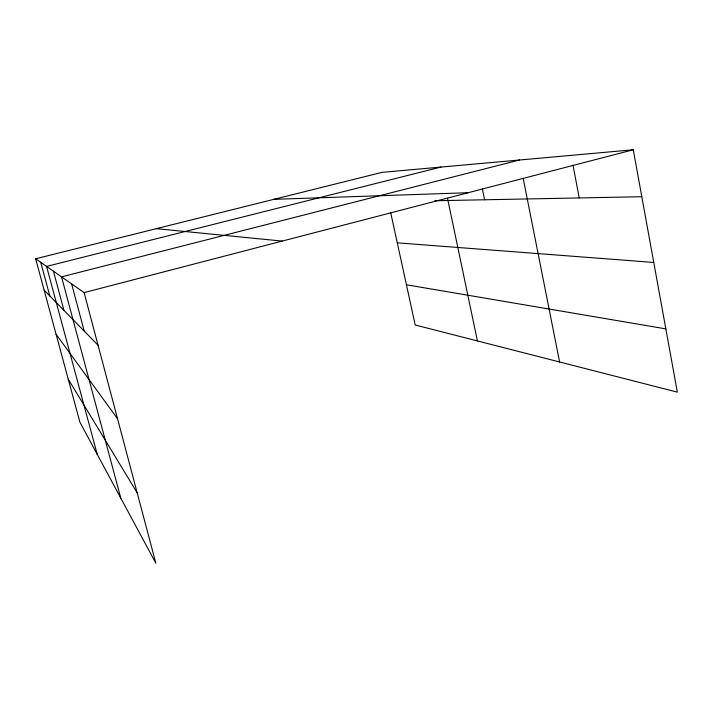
<?xml version="1.0" encoding="UTF-8"?>
<svg xmlns="http://www.w3.org/2000/svg" width="713" height="713" viewBox="0 0 713 713"><rect width="100%" height="100%" fill="white"/><g stroke="black" fill="none" stroke-linecap="round" stroke-linejoin="round"><path stroke-width="1.07" d="M633.269 149.775L381.901 172.386L35.65 258.774L84.107 292.606L633.269 149.775L677.35 392.15L415.207 325.003L390.653 212.483M519.545 160.006L61.55 276.849L120.782 498.111M440.964 167.074L46.577 266.404L97.235 454.377M273.854 199.346L468.12 192.724M434.805 200.745L641.807 196.726M397.275 242.839L653.759 262.446M156.307 228.668L282.17 241.092M406.428 284.781L665.844 328.88M44.144 290.138L98.064 345.244M56.095 334.272L117.547 418.745M68.243 379.156L137.19 492.843M40.721 262.313L49.803 295.922M35.65 258.774L79.892 422.158L155.844 563.225L84.107 292.606M53.43 271.181L63.965 310.396M71.639 283.899L84.223 331.099M447.514 198.33L477.416 340.939M482.38 188.883L484.608 199.774M523.19 178.393L559.598 361.99M572.994 165.193L579.241 197.947"/></g></svg>
